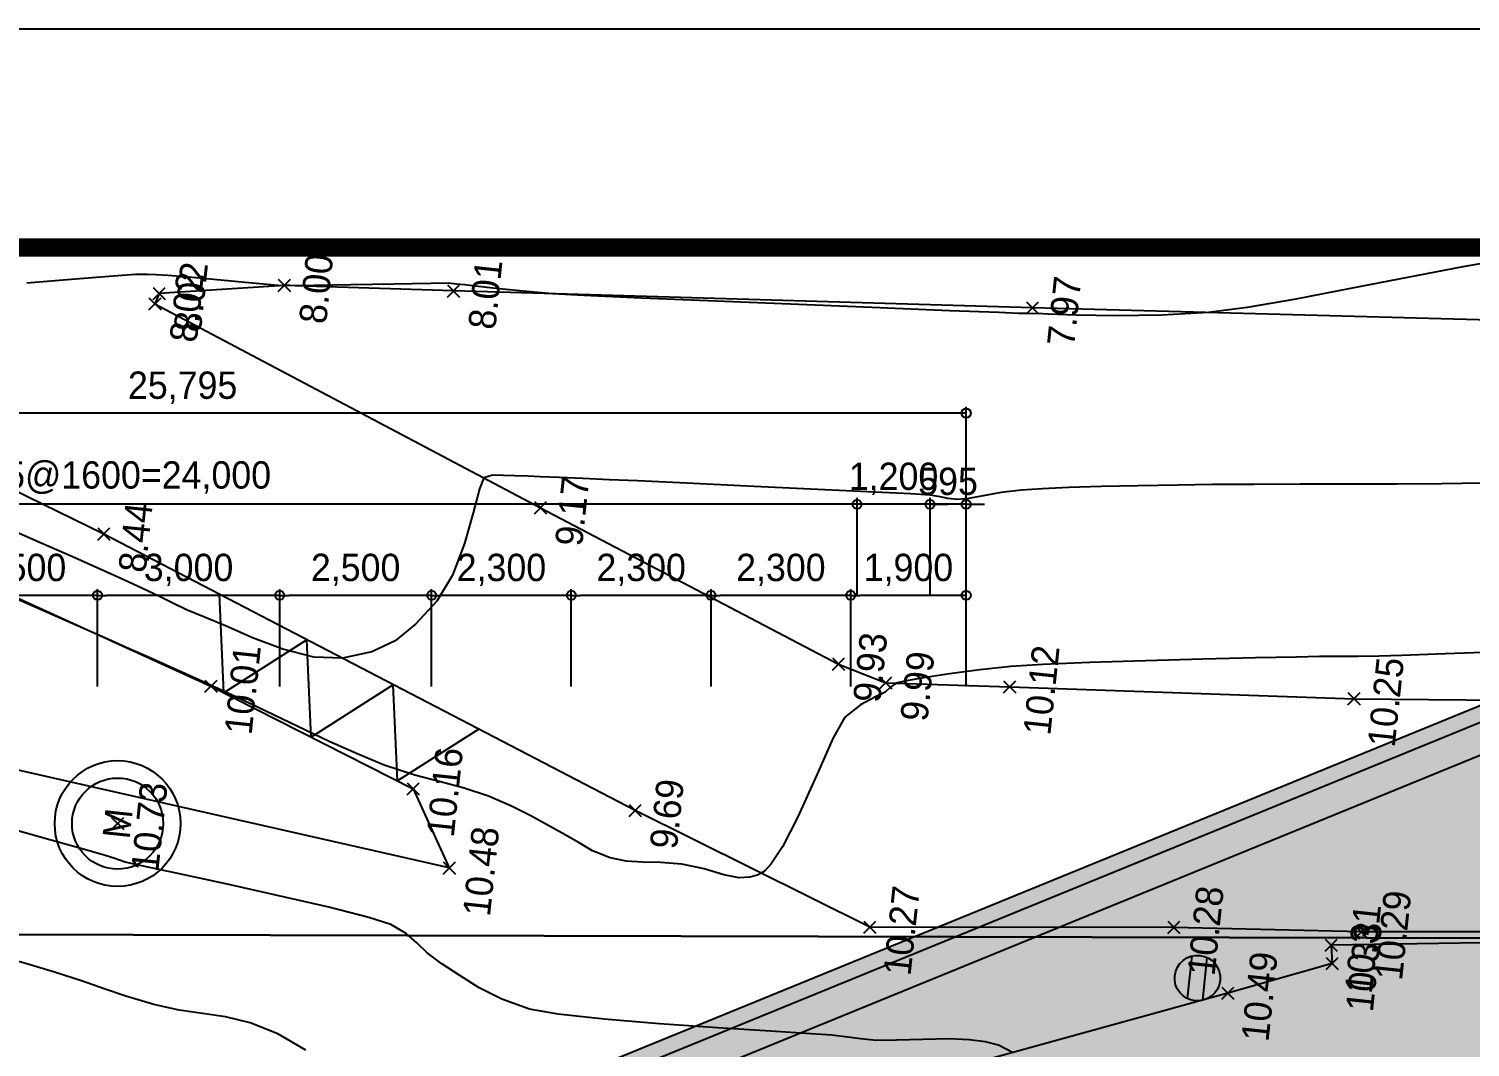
# Model space of a CAD drawing. Header units: millimetres. Extents: x 1073475 to 2890243, y -1340830 to -367733.
# Drawn here: x 1321258 to 1344985, y -384497 to -367733 of the extents above; entities that cross this region are included whole.
import ezdxf
from ezdxf.enums import TextEntityAlignment as Align
from ezdxf.xclip import XClip

# ---------------------------------------------------------------- set-up
doc = ezdxf.new("R2010")
doc.units = ezdxf.units.MM
doc.header["$LTSCALE"] = 50
doc.header["$XCLIPFRAME"] = 2
doc.header["$PDMODE"] = 3
doc.header["$PDSIZE"] = 100
doc.linetypes.add('E-DIGLN01', pattern=[2, 0.9, -0.2, 0.9])
doc.layers.get('Defpoints').update_dxf_attribs({"color": 151})
for name, color, linetype in [('11', 11, 'Continuous'), ('C-DIM', 7, 'Continuous'), ('CONT-MJR', 42, 'Continuous'), ('CONT-MNR', 84, 'Continuous'), ('CS-CONC-MAJR', 4, 'Continuous'), ('CS-EXCV', 3, 'E-DIGLN01'), ('TEX', 3, 'Continuous'), ('TEXT', 3, 'Continuous'), ('구조물', 7, 'Continuous'), ('도로', 1, 'Continuous'), ('맨홀', 1, 'Continuous'), ('보도', 7, 'Continuous'), ('보안등', 7, 'Continuous'), ('상수도맨홀', 1, 'Continuous'), ('연속지적도', 32, 'Continuous'), ('측량점_높이', 8, 'Continuous'), ('측량점_심볼', 7, 'Continuous'), ('현황선', 8, 'Continuous')]:
    doc.layers.add(name, color=color, linetype=linetype)
doc.styles.add('RXHG', font='arial.ttf')
doc.styles.add('굴림체', font='')
doc.styles.add('돋움', font='')
doc.styles.get('굴림체').set_extended_font_data('Dotum')
doc.styles.get('돋움').set_extended_font_data('Dotum')
doc.linetypes.add('CFZ008', pattern='A,0.9,-0.2,[106,KHCLINE.shx,S=0.00606,R=180,X=0,Y=0],0.9', length=2)
doc.dimstyles.new('SAM-300', dxfattribs={"dimscale": 1.5, "dimtxt": 300, "dimasz": 100, "dimexe": 70, "dimexo": 0, "dimgap": 100, "dimtad": 1, "dimdec": 0, "dimzin": 0, "dimdsep": 46, "dimlunit": 6, "dimtxsty": '돋움', "dimblk": 'ORIGIN', "dimcen": 100, "dimclrd": 1, "dimclre": 1, "dimclrt": 7, "dimadec": 0, "dimazin": 0, "dimtfac": 1, "dimtdec": 0, "dimtix": 1, "dimtmove": 2, "dimatfit": 3, "dimfxl": 70, "dimtolj": 1, "dimtzin": 0, "dimlwd": -1, "dimlwe": -1, "dimarcsym": 0})

# ---------------------------------------------------------------- blocks, each defined once
blk = doc.blocks.new('A$405090834614')
at = {"layer": 'CONT-MJR', "color": 251}
for p, q in [((200543, 143466), (200737, 144082)), ((200341, 142829), (200543, 143466)), ((200163, 142272), (200341, 142829)), ((200029, 141853), (200163, 142272)), ((199922, 141521), (200029, 141853)), ((199824, 141218), (199922, 141521)), ((199715, 140886), (199824, 141218)), ((199576, 140469), (199715, 140886)), ((199424, 140023), (199576, 140469)), ((199242, 139508), (199424, 140023)), ((199048, 138961), (199242, 139508)), ((198859, 138417), (199048, 138961)), ((198693, 137910), (198859, 138417)), ((198567, 137477), (198693, 137910)), ((198454, 136959), (198567, 137477)), ((198388, 136525), (198454, 136959)), ((198329, 136127), (198388, 136525)), ((198238, 135716), (198329, 136127)), ((198115, 135325), (198238, 135716)), ((197992, 135002), (198115, 135325)), ((197873, 134718), (197992, 135002)), ((197762, 134445), (197873, 134718)), ((197631, 134153), (197762, 134445)), ((197522, 133921), (197631, 134153)), ((197440, 133620), (197522, 133921)), ((197414, 133348), (197440, 133620)), ((197425, 133081), (197414, 133348)), ((197449, 132786), (197425, 133081)), ((197463, 132431), (197449, 132786)), ((197425, 132059), (197463, 132431)), ((197357, 131727), (197425, 132059)), ((197336, 131478), (197357, 131727)), ((197364, 131297), (197336, 131478)), ((197414, 131177), (197364, 131297)), ((197450, 131117), (197414, 131177)), ((197491, 131069), (197450, 131117)), ((197622, 130969), (197491, 131069)), ((197918, 130817), (197622, 130969)), ((198439, 130615), (197918, 130817)), ((199160, 130377), (198439, 130615)), ((199791, 130173), (199160, 130377)), ((200149, 130019), (199791, 130173)), ((200382, 129783), (200149, 130019)), ((200543, 129544), (200382, 129783)), ((200630, 129405), (200543, 129544)), ((200718, 129325), (200630, 129405)), ((200796, 129240), (200718, 129325)), ((200842, 129104), (200796, 129240)), ((200930, 128802), (200842, 129104)), ((201042, 128382), (200930, 128802)), ((201160, 127895), (201042, 128382)), ((201269, 127390), (201160, 127895)), ((201356, 126872), (201269, 127390)), ((201469, 126105), (201356, 126872)), ((201595, 125197), (201469, 126105)), ((201720, 124259), (201595, 125197)), ((201833, 123400), (201720, 124259)), ((201919, 122729), (201833, 123400)), ((201966, 122357), (201919, 122729)), ((202007, 122007), (201966, 122357)), ((202036, 121728), (202007, 122007)), ((202077, 121377), (202036, 121728)), ((202127, 121010), (202077, 121377)), ((202227, 120303), (202127, 121010)), ((202360, 119364), (202227, 120303))]:
    blk.add_line(p, q, dxfattribs=at)
at = {"layer": 'CONT-MNR', "color": 251}
for p, q in [((205996, 143311), (205835, 144166)), ((201604, 143480), (201739, 143907)), ((196763, 142824), (196898, 143620)), ((201437, 142952), (201604, 143480)), ((194679, 142926), (194743, 143283)), ((206112, 142687), (205996, 143311)), ((194602, 142516), (194679, 142926)), ((201292, 142505), (201437, 142952)), ((196657, 142200), (196763, 142824)), ((206163, 142398), (206112, 142687)), ((194504, 142042), (194602, 142516)), ((201162, 142114), (201292, 142505)), ((206186, 142211), (206163, 142398)), ((196606, 141905), (196657, 142200)), ((206197, 142061), (206186, 142211)), ((194418, 141674), (194504, 142042)), ((196567, 141726), (196606, 141905)), ((201041, 141750), (201162, 142114)), ((206206, 141872), (206197, 142061)), ((194335, 141307), (194418, 141674)), ((196530, 141547), (196567, 141726)), ((200935, 141449), (201041, 141750)), ((206213, 141588), (206206, 141872)), ((196498, 141272), (196530, 141547)), ((200848, 141216), (200935, 141449)), ((206221, 141111), (206213, 141588)), ((194245, 140831), (194335, 141307)), ((196434, 140669), (196498, 141272)), ((200766, 140982), (200848, 141216)), ((200678, 140676), (200766, 140982)), ((206227, 140590), (206221, 141111)), ((194199, 140408), (194245, 140831)), ((196346, 139862), (196434, 140669)), ((200568, 140316), (200678, 140676)), ((206232, 140169), (206227, 140590)), ((194186, 140021), (194199, 140408)), ((200421, 139853), (200568, 140316)), ((194170, 139637), (194186, 140021)), ((206234, 139994), (206232, 140169)), ((206245, 139942), (206234, 139994)), ((196245, 138976), (196346, 139862)), ((200286, 139336), (200421, 139853)), ((206251, 139855), (206245, 139942)), ((206262, 139724), (206251, 139855)), ((194115, 139224), (194170, 139637)), ((206296, 139454), (206262, 139724)), ((200211, 138818), (200286, 139336)), ((206370, 138859), (206296, 139454)), ((193984, 138750), (194115, 139224)), ((196142, 138135), (196245, 138976)), ((200243, 138347), (200211, 138818)), ((206458, 138153), (206370, 138859)), ((193763, 138267), (193984, 138750)), ((200397, 137879), (200243, 138347)), ((196047, 137465), (196142, 138135)), ((206532, 137550), (206458, 138153)), ((200618, 137515), (200397, 137879)), ((195969, 137090), (196047, 137465)), ((200926, 137207), (200618, 137515)), ((206565, 137263), (206532, 137550)), ((201341, 136903), (200926, 137207)), ((206567, 137128), (206565, 137263)), ((195847, 136826), (195969, 137090)), ((206564, 136816), (206565, 136993)), ((206565, 136993), (206567, 137128)), ((195712, 136634), (195847, 136826)), ((201795, 136691), (201341, 136903)), ((202330, 136550), (201795, 136691)), ((206561, 136471), (206564, 136816)), ((195414, 136189), (195567, 136446)), ((195567, 136446), (195712, 136634)), ((202849, 136460), (202330, 136550)), ((203253, 136399), (202849, 136460)), ((206563, 136024), (206561, 136471)), ((203443, 136348), (203253, 136399)), ((203501, 136207), (203443, 136348)), ((203511, 136027), (203501, 136207)), ((195251, 135874), (195414, 136189)), ((203530, 135840), (203511, 136027)), ((206573, 135538), (206563, 136024)), ((195087, 135536), (195251, 135874)), ((203543, 135628), (203530, 135840)), ((194938, 135146), (195087, 135536)), ((203557, 135427), (203543, 135628)), ((206600, 135026), (206573, 135538)), ((203577, 135115), (203557, 135427)), ((194823, 134674), (194938, 135146)), ((203602, 134723), (203577, 135115)), ((206658, 134078), (206600, 135026)), ((194789, 134196), (194823, 134674)), ((203629, 134288), (203602, 134723)), ((194788, 133437), (194789, 134196)), ((203657, 133818), (203629, 134288)), ((206736, 132847), (206658, 134078)), ((203705, 133015), (203657, 133818)), ((194809, 132520), (194788, 133437)), ((203764, 132021), (203705, 133015)), ((206824, 131490), (206736, 132847)), ((194843, 131564), (194809, 132520)), ((203825, 130980), (203764, 132021)), ((194879, 130692), (194843, 131564)), ((206911, 130159), (206824, 131490)), ((203879, 130035), (203825, 130980)), ((194908, 130024), (194879, 130692)), ((203918, 129328), (203879, 130035)), ((206986, 129011), (206911, 130159)), ((194921, 129681), (194908, 130024)), ((194916, 129417), (194921, 129681)), ((194909, 129207), (194916, 129417)), ((203933, 129004), (203918, 129328)), ((194914, 128943), (194909, 129207)), ((194950, 128613), (194914, 128943)), ((203907, 128714), (203923, 128843)), ((203923, 128843), (203933, 129004)), ((207040, 128198), (206986, 129011)), ((195011, 128182), (194950, 128613)), ((203910, 128555), (203907, 128714)), ((203947, 128375), (203910, 128555)), ((204015, 128138), (203947, 128375)), ((195067, 127750), (195011, 128182)), ((204097, 127851), (204015, 128138)), ((207062, 127877), (207040, 128198)), ((195086, 127422), (195067, 127750)), ((204174, 127522), (204097, 127851)), ((207072, 127745), (207062, 127877)), ((207079, 127655), (207072, 127745)), ((207091, 127571), (207079, 127655)), ((195079, 127151), (195086, 127422)), ((204232, 127187), (204174, 127522)), ((207101, 127393), (207091, 127571)), ((204297, 126749), (204232, 127187)), ((207133, 126933), (207101, 127393)), ((195049, 126934), (195079, 127151)), ((194951, 126695), (195049, 126934)), ((204369, 126223), (204297, 126749)), ((207191, 126281), (207133, 126933)), ((207281, 125530), (207191, 126281)), ((204446, 125623), (204369, 126223)), ((204529, 124964), (204446, 125623)), ((207406, 124769), (207281, 125530)), ((204595, 124404), (204529, 124964)), ((207555, 124145), (207406, 124769)), ((204671, 123725), (204595, 124404)), ((207777, 123364), (207555, 124145)), ((204753, 122969), (204671, 123725)), ((208043, 122486), (207777, 123364)), ((204839, 122177), (204753, 122969)), ((208324, 121573), (208043, 122486)), ((204924, 121390), (204839, 122177)), ((208593, 120686), (208324, 121573)), ((205008, 120650), (204924, 121390)), ((205087, 119998), (205008, 120650)), ((208821, 119887), (208593, 120686))]:
    blk.add_line(p, q, dxfattribs=at)
at = {"layer": '도로', "color": 251}
for p, q in [((201861, 142469), (203990, 148336)), ((198257, 133290), (201861, 142469)), ((205718, 142031), (203051, 135367)), ((205894, 141981), (205718, 142031)), ((206246, 139944), (205894, 141981)), ((199472, 140230), (201077, 140472)), ((200484, 138961), (199472, 140230)), ((206448, 137165), (206246, 139944)), ((198898, 138722), (200484, 138961)), ((199898, 137468), (198898, 138722)), ((198331, 137232), (199898, 137468)), ((199319, 135993), (198331, 137232)), ((207178, 127659), (206448, 137165)), ((203051, 135367), (201009, 130216)), ((196755, 129245), (198257, 133290)), ((201009, 130216), (200783, 129411)), ((200783, 129411), (200934, 127374)), ((197281, 124268), (196755, 129245)), ((207883, 118716), (207178, 127659)), ((200934, 127374), (201336, 121716)), ((197531, 121191), (197281, 124268)), ((201336, 121716), (202066, 114179)), ((198328, 113669), (197531, 121191))]:
    blk.add_line(p, q, dxfattribs=at)
at = {"layer": '맨홀', "color": 251}
for radius in [1036, 750]:
    blk.add_circle((197146, 141740), radius, dxfattribs=at)
at = {"layer": '보도', "color": 251}
for p, q in [((196297, 123271), (194118, 128813)), ((196965, 121614), (196297, 123271)), ((197262, 121663), (196965, 121614)), ((198104, 114796), (197262, 121663))]:
    blk.add_line(p, q, dxfattribs=at)
at = {"layer": '보안등', "color": 251}
for p, q in [((196138, 123920), (196845, 123920)), ((196138, 123670), (196845, 123670))]:
    blk.add_line(p, q, dxfattribs=at)
blk.add_ellipse((196491, 123795), major_axis=(-265, 265), ratio=1, start_param=3.926991, end_param=10.210176, dxfattribs=at)
at = {"layer": '연속지적도', "color": 251}
for p, q in [((195078, 143943), (209727, 2404)), ((209727, 2404), (195078, 143943))]:
    blk.add_line(p, q, dxfattribs=at)
at = {"layer": '측량점_심볼', "color": 251}
for p in [(201861, 142469), (205718, 142031), (205894, 141981), (197146, 141740), (199556, 140450), (206246, 139944), (206448, 137165), (198228, 136963), (196995, 136233), (203051, 135367), (198257, 133290), (201009, 130216), (200783, 129411), (196755, 129245), (207178, 127659), (200934, 127374), (197281, 124268), (196297, 123271), (196965, 121614), (197262, 121663), (201336, 121716), (197531, 121191)]:
    blk.add_point(p, dxfattribs=at)
at = {"layer": '현황선', "color": 251}
for p, q in [((196995, 136233), (198137, 145911)), ((201155, 145244), (199556, 140450)), ((199556, 140450), (198228, 136963)), ((198228, 136963), (196995, 136233))]:
    blk.add_line(p, q, dxfattribs=at)
at = {"layer": '상수도맨홀', "color": 251, "style": '굴림체'}
blk.add_text('M', height=450, dxfattribs=at).set_placement((197146, 141740), align=Align.MIDDLE)
at = {"layer": '측량점_높이', "color": 251, "style": '굴림체'}
for s, p in [('8.44', (201861, 142169)), ('8.02', (205718, 141731)), ('8.02', (205894, 141681)), ('10.73', (197146, 141440)), ('10.01', (199556, 140150)), ('8.00', (206246, 139644)), ('8.01', (206448, 136865)), ('10.16', (198228, 136663)), ('10.48', (196995, 135933)), ('9.17', (203051, 135067)), ('9.69', (198257, 132990)), ('9.93', (201009, 129916)), ('9.99', (200783, 129111)), ('10.27', (196755, 128945)), ('7.97', (207178, 127359)), ('10.12', (200934, 127074)), ('10.28', (197281, 123968)), ('10.49', (196297, 122971)), ('10.33', (196965, 121314)), ('10.31', (197262, 121363)), ('10.25', (201336, 121416)), ('10.29', (197531, 120891))]:
    blk.add_text(s, height=450, dxfattribs=at).set_placement(p, align=Align.TOP_CENTER)
blk = doc.blocks.new('dbox')
at = {"layer": '11'}
blk.add_line((4288, 57600), (81088, 57600), dxfattribs=at)
at = {"layer": '11', "const_width": 150}
blk.add_lwpolyline([(81088, 1800), (4288, 1800), (4288, 57600), (81088, 57600)], close=True, dxfattribs=at)
at = {"layer": 'TEXT', "color": 7}
blk.add_line((0, 59400), (84100, 59400), dxfattribs=at)
at = {"layer": 'TEX', "color": 6, "linetype": 'Continuous', "style": 'RXHG', "width": 1}
for tag, p in [('일자', (76628, 15972)), ('축척', (76628, 13925)), ('설계번호', (76684, 12170))]:
    blk.add_attdef(tag, p, '', height=300, dxfattribs=at)
at = {"layer": 'TEX', "color": 7, "linetype": 'Continuous', "style": 'RXHG', "width": 1}
blk.add_attdef('파일명', (81840, 4453), '', height=300, rotation=90, dxfattribs=at)
at = {"layer": 'TEX', "linetype": 'Continuous', "style": 'RXHG', "width": 1}
for tag, p in [('도면명-1', (77799, 3389)), ('도면명-2', (77799, 2662))]:
    blk.add_attdef(tag, text='', height=400, dxfattribs=at).set_placement(p, align=Align.CENTER)
blk = doc.blocks.new('_Origin')
at = {"color": 0, "linetype": 'ByBlock', "lineweight": -2}
blk.add_line((0, 0), (-1, 0), dxfattribs=at)
blk.add_circle((0, 0), 0.5, dxfattribs=at)
blk = doc.blocks.new('*D668')
at = {"layer": 'C-DIM', "color": 1, "ltscale": 0.2, "transparency": 16777216}
for p, q in [((1310893, -375560), (1310893, -373955)), ((1336538, -374060), (1311043, -374060)), ((1336688, -375560), (1336688, -373955))]:
    blk.add_line(p, q, dxfattribs=at)
at = {"layer": 'Defpoints', "color": 0, "ltscale": 0.2, "transparency": 16777216}
for p in [(1310893, -374060), (1310893, -375560), (1336688, -375560)]:
    blk.add_point(p, dxfattribs=at)
at = {"layer": 'C-DIM', "color": 1, "ltscale": 0.2, "transparency": 16777216, "xscale": 150, "yscale": 150, "zscale": 150, "rotation": 180}
blk.add_blockref('_Origin', (1310893, -374060), dxfattribs=at)
at = {"layer": 'C-DIM', "color": 1, "ltscale": 0.2, "transparency": 16777216, "xscale": 150, "yscale": 150, "zscale": 150}
blk.add_blockref('_Origin', (1336688, -374060), dxfattribs=at)
at = {"layer": 'C-DIM', "color": 7, "ltscale": 0.2, "transparency": 16777216, "insert": (1323790, -373641), "char_height": 450, "attachment_point": 5, "style": '돋움'}
blk.add_mtext('\\A1;25,795', dxfattribs=at)
blk = doc.blocks.new('*D670')
at = {"layer": 'C-DIM', "color": 1, "ltscale": 0.2, "transparency": 16777216}
for p, q in [((1310893, -377060), (1310893, -375455)), ((1334743, -375560), (1311043, -375560)), ((1334893, -377060), (1334893, -375455))]:
    blk.add_line(p, q, dxfattribs=at)
at = {"layer": 'Defpoints', "color": 0, "ltscale": 0.2, "transparency": 16777216}
for p in [(1310893, -375560), (1310893, -377060), (1334893, -377060)]:
    blk.add_point(p, dxfattribs=at)
at = {"layer": 'C-DIM', "color": 1, "ltscale": 0.2, "transparency": 16777216, "xscale": 150, "yscale": 150, "zscale": 150, "rotation": 180}
blk.add_blockref('_Origin', (1310893, -375560), dxfattribs=at)
at = {"layer": 'C-DIM', "color": 1, "ltscale": 0.2, "transparency": 16777216, "xscale": 150, "yscale": 150, "zscale": 150}
blk.add_blockref('_Origin', (1334893, -375560), dxfattribs=at)
at = {"layer": 'C-DIM', "color": 7, "ltscale": 0.2, "transparency": 16777216, "insert": (1322893, -375122), "char_height": 450, "attachment_point": 5, "style": '돋움'}
blk.add_mtext('\\A1;15@1600=24,000', dxfattribs=at)
blk = doc.blocks.new('*D671')
at = {"layer": 'C-DIM', "color": 1, "ltscale": 0.2, "transparency": 16777216}
for p, q in [((1335943, -375560), (1335793, -375560)), ((1336093, -377060), (1336093, -375455)), ((1336688, -375560), (1336093, -375560)), ((1336688, -377060), (1336688, -375455)), ((1336838, -375560), (1336988, -375560))]:
    blk.add_line(p, q, dxfattribs=at)
at = {"layer": 'Defpoints', "color": 0, "ltscale": 0.2, "transparency": 16777216}
for p in [(1336093, -375560), (1336093, -377060), (1336688, -377060)]:
    blk.add_point(p, dxfattribs=at)
at = {"layer": 'C-DIM', "color": 1, "ltscale": 0.2, "transparency": 16777216, "xscale": 150, "yscale": 150, "zscale": 150}
blk.add_blockref('_Origin', (1336093, -375560), dxfattribs=at)
at = {"layer": 'C-DIM', "color": 1, "ltscale": 0.2, "transparency": 16777216, "xscale": 150, "yscale": 150, "zscale": 150, "rotation": 180}
blk.add_blockref('_Origin', (1336688, -375560), dxfattribs=at)
at = {"layer": 'C-DIM', "color": 7, "ltscale": 0.2, "transparency": 16777216, "insert": (1336390, -375185), "char_height": 450, "attachment_point": 5, "style": '돋움'}
blk.add_mtext('\\A1;595', dxfattribs=at)
blk = doc.blocks.new('*D672')
at = {"layer": 'C-DIM', "color": 1, "ltscale": 0.2, "transparency": 16777216}
for p, q in [((1334743, -375560), (1334593, -375560)), ((1334893, -377060), (1334893, -375455)), ((1336093, -375560), (1334893, -375560)), ((1336093, -377060), (1336093, -375455)), ((1336243, -375560), (1336393, -375560))]:
    blk.add_line(p, q, dxfattribs=at)
at = {"layer": 'Defpoints', "color": 0, "ltscale": 0.2, "transparency": 16777216}
for p in [(1334893, -375560), (1334893, -377060), (1336093, -377060)]:
    blk.add_point(p, dxfattribs=at)
at = {"layer": 'C-DIM', "color": 1, "ltscale": 0.2, "transparency": 16777216, "xscale": 150, "yscale": 150, "zscale": 150}
blk.add_blockref('_Origin', (1334893, -375560), dxfattribs=at)
at = {"layer": 'C-DIM', "color": 1, "ltscale": 0.2, "transparency": 16777216, "xscale": 150, "yscale": 150, "zscale": 150, "rotation": 180}
blk.add_blockref('_Origin', (1336093, -375560), dxfattribs=at)
at = {"layer": 'C-DIM', "color": 7, "ltscale": 0.2, "transparency": 16777216, "insert": (1335493, -375141), "char_height": 450, "attachment_point": 5, "style": '돋움'}
blk.add_mtext('\\A1;1,200', dxfattribs=at)
blk = doc.blocks.new('*D679')
at = {"layer": 'C-DIM', "color": 1, "ltscale": 0.2, "transparency": 16777216}
for p, q in [((1319888, -378560), (1319888, -376955)), ((1322388, -378560), (1322388, -376955)), ((1322238, -377060), (1320038, -377060))]:
    blk.add_line(p, q, dxfattribs=at)
at = {"layer": 'Defpoints', "color": 0, "ltscale": 0.2, "transparency": 16777216}
for p in [(1319888, -377060), (1319888, -378560), (1322388, -378560)]:
    blk.add_point(p, dxfattribs=at)
at = {"layer": 'C-DIM', "color": 1, "ltscale": 0.2, "transparency": 16777216, "xscale": 150, "yscale": 150, "zscale": 150, "rotation": 180}
blk.add_blockref('_Origin', (1319888, -377060), dxfattribs=at)
at = {"layer": 'C-DIM', "color": 1, "ltscale": 0.2, "transparency": 16777216, "xscale": 150, "yscale": 150, "zscale": 150}
blk.add_blockref('_Origin', (1322388, -377060), dxfattribs=at)
at = {"layer": 'C-DIM', "color": 7, "ltscale": 0.2, "transparency": 16777216, "insert": (1321138, -376641), "char_height": 450, "attachment_point": 5, "style": '돋움'}
blk.add_mtext('\\A1;2,500', dxfattribs=at)
blk = doc.blocks.new('*D680')
at = {"layer": 'C-DIM', "color": 1, "ltscale": 0.2, "transparency": 16777216}
for p, q in [((1322388, -378560), (1322388, -376955)), ((1325388, -378560), (1325388, -376955)), ((1325238, -377060), (1322538, -377060))]:
    blk.add_line(p, q, dxfattribs=at)
at = {"layer": 'Defpoints', "color": 0, "ltscale": 0.2, "transparency": 16777216}
for p in [(1322388, -377060), (1322388, -378560), (1325388, -378560)]:
    blk.add_point(p, dxfattribs=at)
at = {"layer": 'C-DIM', "color": 1, "ltscale": 0.2, "transparency": 16777216, "xscale": 150, "yscale": 150, "zscale": 150, "rotation": 180}
blk.add_blockref('_Origin', (1322388, -377060), dxfattribs=at)
at = {"layer": 'C-DIM', "color": 1, "ltscale": 0.2, "transparency": 16777216, "xscale": 150, "yscale": 150, "zscale": 150}
blk.add_blockref('_Origin', (1325388, -377060), dxfattribs=at)
at = {"layer": 'C-DIM', "color": 7, "ltscale": 0.2, "transparency": 16777216, "insert": (1323888, -376641), "char_height": 450, "attachment_point": 5, "style": '돋움'}
blk.add_mtext('\\A1;3,000', dxfattribs=at)
blk = doc.blocks.new('*D681')
at = {"layer": 'C-DIM', "color": 1, "ltscale": 0.2, "transparency": 16777216}
for p, q in [((1325388, -378560), (1325388, -376955)), ((1327888, -378560), (1327888, -376955)), ((1327738, -377060), (1325538, -377060))]:
    blk.add_line(p, q, dxfattribs=at)
at = {"layer": 'Defpoints', "color": 0, "ltscale": 0.2, "transparency": 16777216}
for p in [(1325388, -377060), (1325388, -378560), (1327888, -378560)]:
    blk.add_point(p, dxfattribs=at)
at = {"layer": 'C-DIM', "color": 1, "ltscale": 0.2, "transparency": 16777216, "xscale": 150, "yscale": 150, "zscale": 150, "rotation": 180}
blk.add_blockref('_Origin', (1325388, -377060), dxfattribs=at)
at = {"layer": 'C-DIM', "color": 1, "ltscale": 0.2, "transparency": 16777216, "xscale": 150, "yscale": 150, "zscale": 150}
blk.add_blockref('_Origin', (1327888, -377060), dxfattribs=at)
at = {"layer": 'C-DIM', "color": 7, "ltscale": 0.2, "transparency": 16777216, "insert": (1326638, -376641), "char_height": 450, "attachment_point": 5, "style": '돋움'}
blk.add_mtext('\\A1;2,500', dxfattribs=at)
blk = doc.blocks.new('*D682')
at = {"layer": 'C-DIM', "color": 1, "ltscale": 0.2, "transparency": 16777216}
for p, q in [((1327888, -378560), (1327888, -376955)), ((1330188, -378560), (1330188, -376955)), ((1330038, -377060), (1328038, -377060))]:
    blk.add_line(p, q, dxfattribs=at)
at = {"layer": 'Defpoints', "color": 0, "ltscale": 0.2, "transparency": 16777216}
for p in [(1327888, -377060), (1327888, -378560), (1330188, -378560)]:
    blk.add_point(p, dxfattribs=at)
at = {"layer": 'C-DIM', "color": 1, "ltscale": 0.2, "transparency": 16777216, "xscale": 150, "yscale": 150, "zscale": 150, "rotation": 180}
blk.add_blockref('_Origin', (1327888, -377060), dxfattribs=at)
at = {"layer": 'C-DIM', "color": 1, "ltscale": 0.2, "transparency": 16777216, "xscale": 150, "yscale": 150, "zscale": 150}
blk.add_blockref('_Origin', (1330188, -377060), dxfattribs=at)
at = {"layer": 'C-DIM', "color": 7, "ltscale": 0.2, "transparency": 16777216, "insert": (1329038, -376641), "char_height": 450, "attachment_point": 5, "style": '돋움'}
blk.add_mtext('\\A1;2,300', dxfattribs=at)
blk = doc.blocks.new('*D683')
at = {"layer": 'C-DIM', "color": 1, "ltscale": 0.2, "transparency": 16777216}
for p, q in [((1330188, -378560), (1330188, -376955)), ((1332488, -378560), (1332488, -376955)), ((1332338, -377060), (1330338, -377060))]:
    blk.add_line(p, q, dxfattribs=at)
at = {"layer": 'Defpoints', "color": 0, "ltscale": 0.2, "transparency": 16777216}
for p in [(1330188, -377060), (1330188, -378560), (1332488, -378560)]:
    blk.add_point(p, dxfattribs=at)
at = {"layer": 'C-DIM', "color": 1, "ltscale": 0.2, "transparency": 16777216, "xscale": 150, "yscale": 150, "zscale": 150, "rotation": 180}
blk.add_blockref('_Origin', (1330188, -377060), dxfattribs=at)
at = {"layer": 'C-DIM', "color": 1, "ltscale": 0.2, "transparency": 16777216, "xscale": 150, "yscale": 150, "zscale": 150}
blk.add_blockref('_Origin', (1332488, -377060), dxfattribs=at)
at = {"layer": 'C-DIM', "color": 7, "ltscale": 0.2, "transparency": 16777216, "insert": (1331338, -376641), "char_height": 450, "attachment_point": 5, "style": '돋움'}
blk.add_mtext('\\A1;2,300', dxfattribs=at)
blk = doc.blocks.new('*D684')
at = {"layer": 'C-DIM', "color": 1, "ltscale": 0.2, "transparency": 16777216}
for p, q in [((1334788, -378560), (1334788, -376955)), ((1336688, -378560), (1336688, -376955)), ((1336538, -377060), (1334938, -377060))]:
    blk.add_line(p, q, dxfattribs=at)
at = {"layer": 'Defpoints', "color": 0, "ltscale": 0.2, "transparency": 16777216}
for p in [(1334788, -377060), (1334788, -378560), (1336688, -378560)]:
    blk.add_point(p, dxfattribs=at)
at = {"layer": 'C-DIM', "color": 1, "ltscale": 0.2, "transparency": 16777216, "xscale": 150, "yscale": 150, "zscale": 150, "rotation": 180}
blk.add_blockref('_Origin', (1334788, -377060), dxfattribs=at)
at = {"layer": 'C-DIM', "color": 1, "ltscale": 0.2, "transparency": 16777216, "xscale": 150, "yscale": 150, "zscale": 150}
blk.add_blockref('_Origin', (1336688, -377060), dxfattribs=at)
at = {"layer": 'C-DIM', "color": 7, "ltscale": 0.2, "transparency": 16777216, "insert": (1335738, -376641), "char_height": 450, "attachment_point": 5, "style": '돋움'}
blk.add_mtext('\\A1;1,900', dxfattribs=at)
blk = doc.blocks.new('*D685')
at = {"layer": 'C-DIM', "color": 1, "ltscale": 0.2, "transparency": 16777216}
for p, q in [((1332488, -378560), (1332488, -376955)), ((1334788, -378560), (1334788, -376955)), ((1334638, -377060), (1332638, -377060))]:
    blk.add_line(p, q, dxfattribs=at)
at = {"layer": 'Defpoints', "color": 0, "ltscale": 0.2, "transparency": 16777216}
for p in [(1332488, -377060), (1332488, -378560), (1334788, -378560)]:
    blk.add_point(p, dxfattribs=at)
at = {"layer": 'C-DIM', "color": 1, "ltscale": 0.2, "transparency": 16777216, "xscale": 150, "yscale": 150, "zscale": 150, "rotation": 180}
blk.add_blockref('_Origin', (1332488, -377060), dxfattribs=at)
at = {"layer": 'C-DIM', "color": 1, "ltscale": 0.2, "transparency": 16777216, "xscale": 150, "yscale": 150, "zscale": 150}
blk.add_blockref('_Origin', (1334788, -377060), dxfattribs=at)
at = {"layer": 'C-DIM', "color": 7, "ltscale": 0.2, "transparency": 16777216, "insert": (1333638, -376641), "char_height": 450, "attachment_point": 5, "style": '돋움'}
blk.add_mtext('\\A1;2,300', dxfattribs=at)
blk = doc.blocks.new('A$599346786921')
at = {"layer": '구조물', "ltscale": 0.2}
h = blk.add_hatch(color=254, dxfattribs=at)
h.dxf.hatch_style = 1
h.set_gradient(color1=(214, 214, 214), color2=(214, 214, 214))
h.paths.add_polyline_path([(189880, 4043), (128969, 153101), (129119, 153162), (47790, 352186), (48127, 352323), (40199, 371724), (39821, 372650), (39443, 373575), (39065, 374501), (38687, 375426), (38309, 376351), (37931, 377276), (37554, 378201), (37177, 379126), (36800, 380051), (36423, 380975), (36047, 381900), (35671, 382825), (35295, 383749), (34920, 384674), (34545, 385599), (34170, 386523), (33796, 387448), (33422, 388373), (33049, 389297), (32676, 390222), (32304, 391147), (31932, 392072), (31561, 392997), (31190, 393922), (30821, 394847), (30451, 395772), (30083, 396697), (29715, 397623), (29347, 398548), (28981, 399474), (28615, 400400), (28250, 401326), (27886, 402252), (27523, 403178), (27160, 404105), (26798, 405031), (26438, 405958), (26078, 406885), (25719, 407812), (25360, 408742), (25003, 409670), (24647, 410598), (24292, 411526), (23938, 412455), (23585, 413383), (23233, 414312), (22883, 415241), (22533, 416171), (22185, 417101), (21838, 418031), (21492, 418961), (21147, 419892), (20804, 420823), (20462, 421754), (20121, 422686), (19782, 423618), (19443, 424550), (19107, 425482), (18771, 426415), (18438, 427349), (18105, 428282), (17774, 429216), (17445, 430151), (17117, 431086), (16791, 432021), (16466, 432956), (16143, 433892), (15821, 434829), (15501, 435766), (15183, 436703), (14866, 437640), (14551, 438579), (14238, 439517), (13927, 440456), (13617, 441395), (13310, 442335), (13004, 443275), (12700, 444216), (12398, 445157), (12097, 446099), (11799, 447041), (11503, 447983), (11339, 448506), (0, 445440), (302, 444474), (605, 443509), (911, 442544), (1218, 441580), (1527, 440617), (1838, 439655), (2151, 438693), (2466, 437732), (2782, 436772), (3100, 435812), (3420, 434854), (3742, 433896), (4065, 432938), (4390, 431982), (4716, 431026), (5044, 430071), (5374, 429116), (5705, 428162), (6037, 427209), (6372, 426257), (6707, 425305), (7044, 424354), (7382, 423404), (7722, 422454), (8063, 421505), (8406, 420556), (8750, 419608), (9095, 418661), (9441, 417714), (9788, 416768), (10137, 415823), (10487, 414878), (10838, 413933), (11190, 412990), (11544, 412047), (11898, 411104), (12253, 410162), (12610, 409221), (12967, 408280), (13326, 407339), (13685, 406399), (14046, 405460), (14407, 404521), (14768, 403585), (15131, 402648), (15495, 401710), (15860, 400773), (16225, 399837), (16592, 398901), (16959, 397965), (17326, 397030), (17695, 396095), (18064, 395161), (18434, 394227), (18804, 393294), (19175, 392360), (19547, 391428), (19919, 390496), (20292, 389564), (20665, 388632), (21038, 387701), (21412, 386770), (21787, 385839), (22162, 384909), (22537, 383979), (22913, 383050), (23289, 382120), (23665, 381191), (24042, 380263), (24419, 379334), (24796, 378406), (25174, 377478), (25551, 376550), (25929, 375623), (26307, 374695), (26685, 373768), (27063, 372842), (27441, 371915), (27820, 370988), (28198, 370062), (28576, 369136), (28955, 368210), (29333, 367284), (37261, 347883), (37598, 348021), (118926, 148997), (119075, 149057), (179985, 0)])
at = {"layer": 'CS-CONC-MAJR'}
for points in [[(46812, 352596), (128141, 153572)], [(47464, 352323), (128793, 153298)]]:
    blk.add_lwpolyline(points, dxfattribs=at)
at = {"layer": 'CS-EXCV', "linetype": 'CFZ008', "ltscale": 5, "flags": 128}
blk.add_lwpolyline([(189880, 4043), (128969, 153101), (129119, 153162), (47790, 352186), (48127, 352323), (40199, 371724), (39821, 372650), (39443, 373575), (39065, 374501), (38687, 375426), (38309, 376351), (37931, 377276), (37554, 378201), (37177, 379126), (36800, 380051), (36423, 380975), (36047, 381900), (35671, 382825), (35295, 383749), (34920, 384674), (34545, 385599), (34170, 386523), (33796, 387448), (33422, 388373), (33049, 389297), (32676, 390222), (32304, 391147), (31932, 392072), (31561, 392997), (31190, 393922), (30821, 394847), (30451, 395772), (30083, 396697), (29715, 397623), (29347, 398548), (28981, 399474), (28615, 400400), (28250, 401326), (27886, 402252), (27523, 403178), (27160, 404105), (26798, 405031), (26438, 405958), (26078, 406885), (25719, 407812), (25360, 408742), (25003, 409670), (24647, 410598), (24292, 411526), (23938, 412455), (23585, 413383), (23233, 414312), (22883, 415241), (22533, 416171), (22185, 417101), (21838, 418031), (21492, 418961), (21147, 419892), (20804, 420823), (20462, 421754), (20121, 422686), (19782, 423618), (19443, 424550), (19107, 425482), (18771, 426415), (18438, 427349), (18105, 428282), (17774, 429216), (17445, 430151), (17117, 431086), (16791, 432021), (16466, 432956), (16143, 433892), (15821, 434829), (15501, 435766), (15183, 436703), (14866, 437640), (14551, 438579), (14238, 439517), (13927, 440456), (13617, 441395), (13310, 442335), (13004, 443275), (12700, 444216), (12398, 445157), (12097, 446099), (11799, 447041), (11503, 447983), (11339, 448506), (0, 445440), (302, 444474), (605, 443509), (911, 442544), (1218, 441580), (1527, 440617), (1838, 439655), (2151, 438693), (2466, 437732), (2782, 436772), (3100, 435812), (3420, 434854), (3742, 433896), (4065, 432938), (4390, 431982), (4716, 431026), (5044, 430071), (5374, 429116), (5705, 428162), (6037, 427209), (6372, 426257), (6707, 425305), (7044, 424354), (7382, 423404), (7722, 422454), (8063, 421505), (8406, 420556), (8750, 419608), (9095, 418661), (9441, 417714), (9788, 416768), (10137, 415823), (10487, 414878), (10838, 413933), (11190, 412990), (11544, 412047), (11898, 411104), (12253, 410162), (12610, 409221), (12967, 408280), (13326, 407339), (13685, 406399), (14046, 405460), (14407, 404521), (14768, 403585), (15131, 402648), (15495, 401710), (15860, 400773), (16225, 399837), (16592, 398901), (16959, 397965), (17326, 397030), (17695, 396095), (18064, 395161), (18434, 394227), (18804, 393294), (19175, 392360), (19547, 391428), (19919, 390496), (20292, 389564), (20665, 388632), (21038, 387701), (21412, 386770), (21787, 385839), (22162, 384909), (22537, 383979), (22913, 383050), (23289, 382120), (23665, 381191), (24042, 380263), (24419, 379334), (24796, 378406), (25174, 377478), (25551, 376550), (25929, 375623), (26307, 374695), (26685, 373768), (27063, 372842), (27441, 371915), (27820, 370988), (28198, 370062), (28576, 369136), (28955, 368210), (29333, 367284), (37261, 347883), (37598, 348021), (118926, 148997), (119075, 149057), (179985, 0)], close=True, dxfattribs=at)

msp = doc.modelspace()

# ---------------------------------------------------------------- block references
at = {"xscale": 2, "yscale": 2, "zscale": 2}
msp.add_blockref('dbox', (1241882.7, -486533.1), dxfattribs=at)
ref = msp.add_blockref('A$405090834614', (1442878.4, -591810.2), dxfattribs=dict(rotation=83.9464212542183))
XClip(ref).set_block_clipping_path([(87977.8492422819, 202827.7349661703), (102823.6229538787, 62839.0134570275), (213801.3092563641, 74608.173144479), (198955.5355447673, 214596.8946536218)])
ref = msp.add_blockref('A$599346786921', (1635827.1, -451802.1), dxfattribs=dict(rotation=89.99999999999997))
XClip(ref).set_block_clipping_path([(-31130.9029320666, 244593.7349602489), (80469.0969639979, 385367.4510682649)])

# ---------------------------------------------------------------- dimensions: what is measured, and where the dimension line sits
at = {"layer": 'C-DIM', "ltscale": 0.2}
for base, p1, p2, picture, middle in [((1310892.7, -374059.9), (1336687.7, -375559.9), (1310892.7, -375559.9), '*D668', (1323790.2, -373641.3)), ((1334892.7, -375559.9), (1336092.7, -377059.9), (1334892.7, -377059.9), '*D672', (1335492.7, -375141.3)), ((1336092.7, -375559.9), (1336687.7, -377059.9), (1336092.7, -377059.9), '*D671', (1336390.2, -375184.6)), ((1319887.7, -377059.9), (1322387.7, -378559.9), (1319887.7, -378559.9), '*D679', (1321137.7, -376641.3)), ((1322387.7, -377059.9), (1325387.7, -378559.9), (1322387.7, -378559.9), '*D680', (1323887.7, -376641.3)), ((1325387.7, -377059.9), (1327887.7, -378559.9), (1325387.7, -378559.9), '*D681', (1326637.7, -376641.3)), ((1327887.7, -377059.9), (1330187.7, -378559.9), (1327887.7, -378559.9), '*D682', (1329037.7, -376641.3)), ((1330187.7, -377059.9), (1332487.7, -378559.9), (1330187.7, -378559.9), '*D683', (1331337.7, -376641.3)), ((1332487.7, -377059.9), (1334787.7, -378559.9), (1332487.7, -378559.9), '*D685', (1333637.7, -376641.3)), ((1334787.7, -377059.9), (1336687.7, -378559.9), (1334787.7, -378559.9), '*D684', (1335737.7, -376641.3))]:
    dim = msp.add_linear_dim(base=base, p1=p1, p2=p2, dimstyle='SAM-300', dxfattribs=at)
    dim.commit()
    dim.dimension.update_dxf_attribs({"geometry": picture, "text_midpoint": middle})
dim = msp.add_linear_dim(base=(1310892.7, -375559.9), p1=(1334892.7, -377059.9), p2=(1310892.7, -377059.9), text='15@1600=<>', dimstyle='SAM-300', dxfattribs=at)
dim.commit()
dim.dimension.update_dxf_attribs({"geometry": '*D670', "text_midpoint": (1322892.7, -375122)})

doc.saveas('drawing.dxf')
